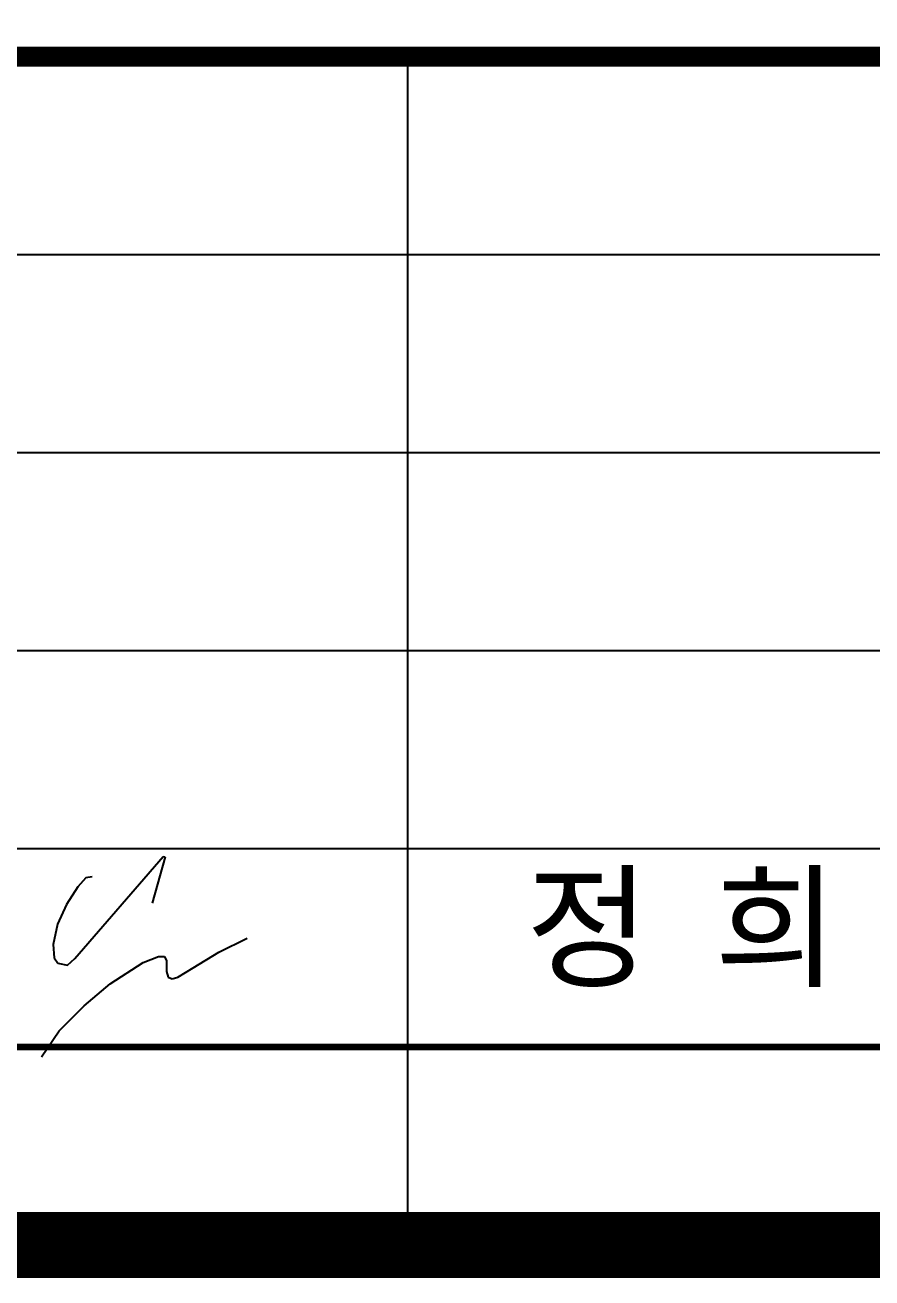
# Model space of a CAD drawing. Header units: feet. Extents: x 0 to 336400, y 0 to 237600.
# Drawn here: x 196561 to 206822, y 7600 to 22783 of the extents above; entities that cross this region are included whole.
import ezdxf
from ezdxf.enums import TextEntityAlignment as Align

# ---------------------------------------------------------------- set-up
doc = ezdxf.new("R2010")
doc.units = ezdxf.units.FT
doc.header["$LTSCALE"] = 2200
doc.header["$MEASUREMENT"] = 0
for name, color, linetype in [('CX-BORD-LIN1', 4, 'CONTINUOUS'), ('CX-BORD-LIN2', 3, 'CONTINUOUS'), ('CX-BORD-TEX2', 7, 'CONTINUOUS'), ('CX-BORD-TEX3', 6, 'CONTINUOUS'), ('CX-MISC', 2, 'CONTINUOUS')]:
    doc.layers.add(name, color=color, linetype=linetype)
doc.styles.add('TB_TEXT', font='')
doc.styles.add('TB_WBTXT', font='')
doc.styles.add('TB_WMTXT', font='')
doc.styles.get('TB_TEXT').set_extended_font_data('DotumChe')
doc.styles.get('TB_WBTXT').set_extended_font_data('Dotum')
doc.styles.get('TB_WMTXT').set_extended_font_data('DotumChe')

# ---------------------------------------------------------------- blocks, each defined once
blk = doc.blocks.new('CXBLKA1-KHCA-1')
at = {"layer": 'CX-BORD-LIN1', "const_width": 2}
blk.add_lwpolyline([(796, 0), (0, 0), (0, 554), (796, 554)], close=True, dxfattribs=at)
at = {"layer": 'CX-BORD-LIN1'}
for points, const_width in [([(796, 36), (0, 36)], 0.6), ([(558, 6), (270, 6)], 0.2)]:
    blk.add_lwpolyline(points, dxfattribs=dict(at, const_width=const_width))
blk.add_lwpolyline([(478, 0), (478, 36)], dxfattribs=at)
at = {"layer": 'CX-BORD-LIN2'}
blk.add_line((558, 30), (270, 30), dxfattribs=at)
for points in [[(558, 24), (270, 24)], [(558, 18), (270, 18)], [(558, 12), (270, 12)]]:
    blk.add_lwpolyline(points, dxfattribs=at)
at = {"layer": 'CX-BORD-LIN1', "style": 'TB_TEXT'}
for tag, height, p in [('TR_RDAT5', 3.5, (317.5, 33)), ('TR_DGN5', 3.5, (451.118, 33)), ('TR_CHK5', 3.5, (491.118, 33)), ('TR_APP5', 3.5, (531.118, 33)), ('TR_RNUM5', 3, (285.105, 32.637)), ('TR_RDAT4', 3.5, (317.5, 27)), ('TR_DGN4', 3.5, (451.118, 27)), ('TR_CHK4', 3.5, (491.118, 27)), ('TR_APP4', 3.5, (531.118, 27)), ('TR_RNUM4', 3, (285.105, 26.637)), ('TR_DGN3', 3.5, (451.118, 21)), ('TR_CHK3', 3.5, (491.118, 21)), ('TR_RDAT3', 3.5, (317.5, 21)), ('TR_APP3', 3.5, (531.118, 21)), ('TR_RNUM3', 3, (285.105, 20.637)), ('TR_RDAT2', 3.5, (317.5, 15)), ('TR_DGN2', 3.5, (451.118, 15)), ('TR_CHK2', 3.5, (491.118, 15)), ('TR_APP2', 3.5, (531.118, 15)), ('TR_RNUM2', 3, (285.105, 14.637)), ('TR_RDAT1', 3.5, (317.5, 9)), ('TR_DGN1', 3.5, (451.118, 9)), ('TR_CHK1', 3.5, (491.118, 9)), ('TR_APP1', 3.5, (531.118, 9)), ('TR_RNUM1', 3, (285.105, 8.637))]:
    blk.add_attdef(tag, text='', height=height, dxfattribs=at).set_placement(p, align=Align.MIDDLE_CENTER)
for tag, p in [('TR_RCON5', (342.303, 33)), ('TR_RCON4', (342.303, 27)), ('TR_RCON3', (342.303, 21)), ('TR_RCON2', (342.303, 15)), ('TR_RCON1', (342.303, 9))]:
    blk.add_attdef(tag, text='', height=3.5, dxfattribs=at).set_placement(p, align=Align.MIDDLE_LEFT)
at = {"layer": 'CX-BORD-LIN2', "style": 'TB_TEXT'}
blk.add_attdef('TD_VERSION', text='', height=3, rotation=90, dxfattribs=at).set_placement((800.5, 48.015), align=Align.MIDDLE_CENTER)
at = {"layer": 'CX-BORD-TEX2', "style": 'TB_WMTXT'}
for tag, height, p in [('TB_CNAME', 5, (15.345, 531.832)), ('TB_CSCOP', 4, (16.635, 523.832))]:
    blk.add_attdef(tag, text='', height=height, dxfattribs=at).set_placement(p, align=Align.BOTTOM_LEFT)
at = {"layer": 'CX-BORD-TEX2', "style": 'TB_WBTXT'}
for tag, height, p in [('TB_MTITIL', 10, (398, 533.326)), ('TB_STITL', 7, (398, 518.326))]:
    blk.add_attdef(tag, text='', height=height, dxfattribs=at).set_placement(p, align=Align.MIDDLE_CENTER)
at = {"layer": 'CX-BORD-TEX3', "style": 'TB_TEXT'}
for tag, height, p in [('TD_LNDST', 4.5, (215, 31.5)), ('TD_DSECT', 4.5, (605.5, 31.5)), ('TD_DDIST', 4.5, (654.5, 31.5)), ('TD_DNAME_TOP', 4.5, (755, 27.957)), ('TD_CSECT', 4.5, (605.5, 22.5)), ('TD_CDIST', 4.5, (654.5, 22.5)), ('TD_DNAME_MAIN', 4.5, (755, 21.473)), ('TD_DNAME_BOT', 3, (755, 15.249)), ('TD_HSCAL', 4.5, (620.884, 13.748)), ('TD_VSCAL', 4.5, (656.861, 13.748)), ('TD_CCOMP', 4.5, (215, 13.593)), ('TD_FIELD', 4.5, (180, 5.125)), ('TD_CSTEP', 4.5, (250.744, 5.125)), ('TD_DWGNO', 4.5, (755, 5.002)), ('TD_DWGCODE', 4.5, (637, 4.791))]:
    blk.add_attdef(tag, text='', height=height, dxfattribs=at).set_placement(p, align=Align.MIDDLE_CENTER)
for tag, height, width, p in [('TD_DCOMP', 4.5, 0.95, (215, 22.588)), ('TD_CNAME', 5, 0.78, (65, 7.596))]:
    blk.add_attdef(tag, text='', height=height, dxfattribs=dict(at, width=width)).set_placement(p, align=Align.MIDDLE_CENTER)

msp = doc.modelspace()

# ---------------------------------------------------------------- linework, layer by layer
at = {"layer": 'CX-MISC'}
for p, q in [((197163, 11472), (198234, 12709)), ((198260, 12705), (198101, 12141)), ((198234, 12709), (198260, 12705)), ((197376, 12461), (197298, 12450)), ((197199, 12340), (197065, 12127)), ((197298, 12450), (197199, 12340)), ((197065, 12127), (196953, 11887)), ((196953, 11887), (196902, 11640)), ((198909, 11548), (199254, 11719)), ((196902, 11640), (196915, 11480)), ((198598, 11359), (198909, 11548)), ((196915, 11480), (196958, 11414)), ((196958, 11414), (197074, 11389)), ((197074, 11389), (197163, 11472)), ((197592, 11163), (197993, 11423)), ((197993, 11423), (198176, 11495)), ((198176, 11495), (198249, 11495)), ((198249, 11495), (198274, 11444)), ((198274, 11444), (198273, 11313)), ((198273, 11313), (198294, 11244)), ((198294, 11244), (198342, 11226)), ((198342, 11226), (198414, 11244)), ((198414, 11244), (198598, 11359)), ((197276, 10897), (197592, 11163)), ((196973, 10594), (197276, 10897)), ((196762, 10279), (196973, 10594))]:
    msp.add_line(p, q, dxfattribs=at)

# ---------------------------------------------------------------- block references
at = {"layer": 'CX-MISC', "xscale": 400, "yscale": 400, "zscale": 400}
msp.add_blockref('CXBLKA1-KHCA-1', (10000, 8000), dxfattribs=at)

# ---------------------------------------------------------------- texts
at = {"layer": 'CX-BORD-TEX3', "style": 'TB_TEXT'}
msp.add_text('정 희 대', height=1200, dxfattribs=at).set_placement((205662, 11865), align=Align.MIDDLE)

doc.saveas('drawing.dxf')
